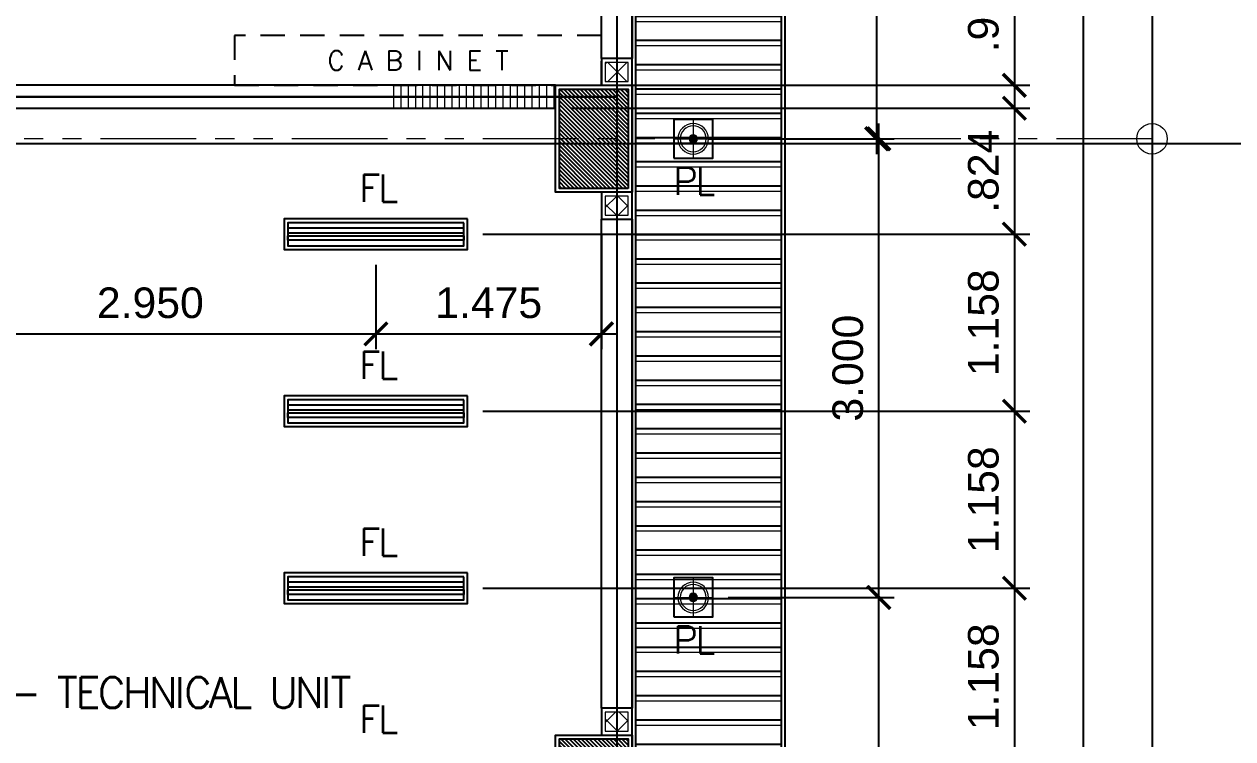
# Model space of a CAD drawing. Header units: metres. Extents: x -12400 to 1, y 0 to 106422.
# Drawn here: x -12140.83 to -12132.93, y 106342.06 to 106346.74 of the extents above; entities that cross this region are included whole.
import ezdxf

# ---------------------------------------------------------------- set-up
doc = ezdxf.new("R2010")
doc.units = ezdxf.units.M
doc.header["$PDMODE"] = 35
doc.linetypes.add('HIDDEN2', pattern=[4.762499999999999, 3.175, -1.5875])
doc.linetypes.add('PHANTOM2', pattern=[1.25, 0.625, -0.125, 0.125, -0.125, 0.125, -0.125])
for name, color, linetype, lineweight in [('0.1', 1, 'Continuous', 9), ('A-DIM-100', 8, 'Continuous', 0), ('DIM 001', 251, 'Continuous', 13), ('FURN', 8, 'Continuous', 5), ('HATCH', 250, 'Continuous', 5), ('LAYOUT', 1, 'Continuous', 20), ('LF 001', 51, 'Continuous', 20)]:
    doc.layers.add(name, color=color, linetype=linetype, lineweight=lineweight)
for name, color, linetype in [('E_FIX_LIGHT1', 2, 'Continuous'), ('lighting', 1, 'Continuous'), ('stone', 15, 'Continuous'), ('txt', 2, 'Continuous'), ('WALL', 7, 'Continuous')]:
    doc.layers.add(name, color=color, linetype=linetype)
doc.layers.add('GUIDELINES', color=206, linetype='Continuous', plot=False)
doc.styles.add('DIMTXT-100', font='arial.ttf')
doc.styles.add('swis721', font='swiss.ttf')
doc.styles.add('T.25', font='romans.shx', dxfattribs={"height": 0.2})
doc.dimstyles.new('D-100', dxfattribs={"dimtxt": 0.2, "dimasz": 0.15, "dimexe": 0.1, "dimexo": 0.1, "dimgap": 0.1, "dimtad": 1, "dimdec": 3, "dimzin": 4, "dimdsep": 46, "dimtxsty": 'DIMTXT-100', "dimblk": 'ARCHTICK', "dimcen": 0.2, "dimdle": 0.1, "dimclrd": 8, "dimclre": 8, "dimclrt": 2, "dimadec": 0, "dimazin": 1, "dimtfac": 1, "dimtdec": 3, "dimtofl": 0, "dimtmove": 2, "dimatfit": 3, "dimfxl": 1, "dimarcsym": 0})
doc.dimstyles.new('DIM 200', dxfattribs={"dimtxt": 200, "dimasz": 1, "dimexe": 0, "dimexo": 40, "dimgap": 50, "dimtad": 1, "dimtoh": 1, "dimdec": 0, "dimlfac": 2, "dimtxsty": 'swis721', "dimblk": 'CIR', "dimcen": 0, "dimclrd": 155, "dimclre": 155, "dimclrt": 4, "dimadec": 0, "dimazin": 0, "dimtfac": 1, "dimtdec": 0, "dimtix": 1, "dimtmove": 1, "dimatfit": 3, "dimldrblk": 'CIR', "dimfxl": 0, "dimarcsym": 0})

# ---------------------------------------------------------------- blocks, each defined once
blk = doc.blocks.new('CIR')
at = {"color": 4}
blk.add_circle((0, 0), 50, dxfattribs=at)
blk = doc.blocks.new('A$C1B753C5A')
at = {"layer": 'WALL'}
h = blk.add_hatch(dxfattribs=at)
h.set_pattern_fill('ANSI31', color=250, scale=0.15)
h.set_pattern_definition([(45, (-1494.388102653662, 303.0677240852394), (-0.01325825214724777, 0.01325825214724777), [])])
h.paths.add_polyline_path([(0.4750000000001364, 0.6749999999999545), (0.02500000000009089, 0.6749999999999545), (0.02500000000009095, 0.02499999999997721), (0.4750000000001364, 0.02499999999997721)])
at = {"color": 7}
blk.add_lwpolyline([(0, 0), (0.5000000000002274, 0), (0.5000000000002274, 0.6999999999999318), (0, 0.6999999999999318)], close=True, dxfattribs=at)
at = {"layer": 'stone', "color": 5}
blk.add_lwpolyline([(0.02500000000009095, 0.02499999999997726), (0.4750000000001364, 0.02499999999997726), (0.4750000000001364, 0.6749999999999545), (0.02500000000009095, 0.6749999999999545)], close=True, dxfattribs=at)
blk = doc.blocks.new('COLUMNS2F')
at = {"xscale": -1}
for p in [(-12136.85441529414, 106334.6499565114), (-12136.85441529414, 106330.3999565114)]:
    blk.add_blockref('A$C1B753C5A', p, dxfattribs=at)
blk = doc.blocks.new('*U1223')
at = {"layer": 'HATCH'}
h = blk.add_hatch(dxfattribs=at)
h.set_pattern_fill('ANSI31', color=256, scale=0.015, angle=45)
h.set_pattern_definition([(90, (12099.4741910285, -106406.4165946045), (-0.04762500000000001, 0), [])])
h.paths.add_polyline_path([(7.112499999999272, 0.1499999999796273), (7.112499999999272, 0), (8.199999999998909, 0), (8.199999999998909, 0.1499999999796273)])
at = {"color": 3}
blk.add_lwpolyline([(8.199999999998909, 0), (8.199999999998909, 0.1499999999796273), (0, 0.1499999999796273), (0, 0)], close=True, dxfattribs=at)
blk = doc.blocks.new('*U1549')
at = {"layer": 'HATCH'}
h = blk.add_hatch(dxfattribs=at)
h.set_pattern_fill('ANSI37', color=256, scale=0.03, angle=-180)
h.set_pattern_definition([(225, (-0.9124999992813507, 0), (0.06735192090801863, -0.06735192090801868), []), (314.9999999999999, (-0.9124999992813507, 0), (0.06735192090801868, 0.06735192090801861), [])])
h.paths.add_polyline_path([(0.02500000000873115, 0.1749999999883585), (0.02500000000873115, 0.02499999999417923), (0.1500000007241063, 0.02499999999417923), (0.1500000007241063, 0.1749999999883585)])
blk.add_lwpolyline([(0, 0.1999999999825377), (0, 0), (0.1750000007182855, 0), (0.1750000007182855, 0.1999999999825377)], close=True)
blk.add_lwpolyline([(0.02500000000873115, 0.1749999999883585), (0.02500000000873115, 0.02499999999417923), (0.1500000007241063, 0.02499999999417923), (0.1500000007241063, 0.1749999999883585)], close=True, dxfattribs=at)
blk = doc.blocks.new('A$Ce30c4869')
at = {"color": 1}
for points in [[(27.00000000000909, 14.07499999998254), (27.19999999999163, 14.07499999998254), (27.19999999999163, 10.87499999998545), (27.00000000000909, 10.87499999998545)], [(27.00000000001091, 9.825000000651926), (27.20000000000073, 9.825000000651926), (27.20000000000073, 6.624999999985448), (27.00000000001091, 6.624999999985448)]]:
    blk.add_lwpolyline(points, close=True, dxfattribs=at)
at = {"layer": 'GUIDELINES'}
for points in [[(1.100000000000364, 19.60000000000582), (10.10000000000036, 19.60000000000582), (10.10000000000036, 18.90000000000873), (18.10000000000036, 18.90000000000873), (18.10000000000036, 19.60000000000582), (27.10000000000036, 19.60000000000582), (27.10000000000036, 1.100000000005821), (18.10000000000036, 1.100000000005821), (18.10000000000036, 2.100000000122236), (10.10000000000036, 2.100000000122236), (10.10000000000036, 1.100000000005821), (1.100000000000364, 1.100000000005821)], [(22.59999999999854, 16.59999999997672), (27.10000000000036, 16.59999999997672), (27.10000000000036, 10.62499999998545), (22.59999999999854, 10.62499999998545)], [(18.10000000000036, 4.475000000005821), (18.10000000000036, 2.099999999991269), (12.95000000000073, 2.099999999991269), (12.95000000000073, 6.374999999985448), (18.10000000000036, 6.374999999985448), (18.10000000000036, 10.62499999998545), (27.10000000000036, 10.62499999998545), (27.10000000000036, 4.475000000005821)]]:
    blk.add_lwpolyline(points, close=True, dxfattribs=at)
for name, p in [('COLUMNS2F', (12164.05441529414, -106324.6499565114)), ('*U1223', (18.5, 10.54999999997381))]:
    blk.add_blockref(name, p)
at = {"rotation": 90}
for p in [(27.19999999999163, 10.69999999999709), (27.19999999999891, 9.825000000651926), (27.19999999999891, 6.449999999269494)]:
    blk.add_blockref('*U1549', p, dxfattribs=at)
blk = doc.blocks.new('LEDPENDANTLT')
at = {"color": 1}
for points in [[(0, 0.1999999999970896), (1.200000000000728, 0.1999999999970896), (1.200000000000728, 0), (0, 0)], [(0.02499999999417923, 0.1750000000029104), (1.175000000006548, 0.1750000000029104), (1.175000000006548, 0.02499999999417923), (0.02499999999417923, 0.02499999999417923)]]:
    blk.add_lwpolyline(points, close=True, dxfattribs=at)
at = {"color": 2}
for points in [[(1.174999999995634, 0.1100000000005821), (0.02499999999417923, 0.1100000000005821), (0.02499999999417923, 0.1399999999994179), (1.174999999995634, 0.1399999999994179)], [(1.174999999995634, 0.09000000001105946), (0.02499999999417923, 0.09000000001105946), (0.02499999999417923, 0.06000000001222361), (1.174999999995634, 0.06000000001222361)]]:
    blk.add_lwpolyline(points, close=True, dxfattribs=at)
blk = doc.blocks.new('L1')
at = {"layer": 'LF 001', "lineweight": 20, "ltscale": 1500}
h = blk.add_hatch(color=256, dxfattribs=at)
edge = h.paths.add_edge_path()
edge.add_arc((1.13686837721616e-13, -1.13686837721616e-13), 0.0318958546358772, 0, 360)
at = {"layer": 'LF 001', "ltscale": 1500}
blk.add_lwpolyline([(-0.09999999999990905, -1.13686837721616e-13, -1), (0.1000000000000227, -1.13686837721616e-13, -1)], format="xyb", close=True, dxfattribs=at)
at = {"layer": 'LF 001', "color": 76, "lineweight": 18, "ltscale": 1500}
for points in [[(1.13686837721616e-13, 0.1499999999997499), (1.13686837721616e-13, -0.1500000000000909)], [(-0.1499999999999773, -1.13686837721616e-13), (0.1500000000000909, -1.13686837721616e-13)]]:
    blk.add_lwpolyline(points, dxfattribs=at)
at = {"layer": 'LF 001', "lineweight": 20, "ltscale": 1500}
blk.add_circle((1.13686837721616e-13, -1.13686837721616e-13), 0.0318958546358772, dxfattribs=at)
blk = doc.blocks.new('LO')
at = {"layer": 'LAYOUT', "xscale": 1000, "yscale": 1000, "zscale": 1000}
blk.add_blockref('L1', (0, 0), dxfattribs=at)
blk = doc.blocks.new('*U1960')
at = {"layer": 'LF 001', "ltscale": 1500}
blk.add_circle((0, -3.995415109869782e-14), 0.0998520709958535, dxfattribs=at)
at = {"layer": 'lighting', "xscale": 0.0008492979043710491, "yscale": 0.0008492979043710491, "zscale": 0.0008492979043710491}
blk.add_blockref('LO', (0, -3.995415109869782e-14), dxfattribs=at)
blk = doc.blocks.new('A$C1aea4ed3')
h = blk.add_hatch()
h.set_pattern_fill('ANSI31', color=8, scale=0.05, angle=135)
h.set_pattern_definition([(180, (12129.21296792572, -106290.2629166174), (-1.387778780781446e-17, -0.15875), [])])
h.paths.add_polyline_path([(27.22499999999491, 19.68964466091711), (28.17500000000655, 20.63964466092875), (28.17500000000655, 0.06035533903923351), (27.22499999999127, 1.010355339050875)])
at = {"color": 1}
for points in [[(27.20000000000073, 19.69999999999709), (28.20000000000073, 20.69999999999709), (28.20000000000073, 1.455191522836685e-11), (27.19999999999709, 1)], [(27.47260531433494, 10.22260531435313), (27.7273946856476, 10.22260531433858), (27.7273946856476, 10.47739468562941), (27.47260531433494, 10.47739468564396)], [(27.47260531433494, 7.222605314353132), (27.7273946856476, 7.22260531433858), (27.7273946856476, 7.477394685629406), (27.47260531433494, 7.477394685643958)]]:
    blk.add_lwpolyline(points, close=True, dxfattribs=at)
at = {"color": 8}
for points in [[(27.22499999999491, 19.68964466093166), (28.17500000000655, 20.6396446609433), (28.17500000000655, 0.06035533905378543), (27.22499999999127, 1.010355339065427)], [(27.22499999999491, 19.68964466091711), (28.17500000000655, 20.63964466092875), (28.17500000000655, 0.06035533903923351), (27.22499999999127, 1.010355339050875)]]:
    blk.add_lwpolyline(points, close=True, dxfattribs=at)
at = {"color": 1, "linetype": 'HIDDEN2', "ltscale": 0.05}
blk.add_lwpolyline([(26.99999999999818, 11.02499999995052), (24.5999999999749, 11.02499999995052), (24.5999999999749, 10.69999999999709), (26.99999999999818, 10.69999999999709)], close=True, dxfattribs=at)
blk.add_lwpolyline([(26.99999999999818, 11.02499999995052), (24.5999999999749, 11.02499999995052), (24.5999999999749, 10.69999999999709), (26.99999999999818, 10.69999999999709)], close=True, dxfattribs=at)
at = {"xscale": -1}
for p in [(26.12500000000364, 9.62599999998929), (26.12500000000364, 8.46799999999348), (26.12500000000364, 7.309999999997672)]:
    blk.add_blockref('LEDPENDANTLT', p, dxfattribs=at)
at = {"layer": 'E_FIX_LIGHT1', "xscale": -1.000000000000003, "rotation": 90}
for p in [(27.59999999999127, 10.34999999999127), (27.59999999999127, 7.349999999991269)]:
    blk.add_blockref('*U1960', p, dxfattribs=at)
at = {"layer": '0.1', "color": 2, "insert": (25.79999999998654, 10.86249999997381), "char_height": 0.125, "attachment_point": 5, "style": 'T.25'}
blk.add_mtext_dynamic_manual_height_columns('{\\C3;C A B I N E T}', width=1.877873459815419, gutter_width=1, heights=[0], dxfattribs=at)
at = {"layer": 'txt', "color": 6, "linetype": 'Continuous', "char_height": 0.18, "attachment_point": 5, "style": 'T.25'}
for s, insert in [('{\\T0.9;FL}', (25.53629394048403, 10.02763221801433)), ('{\\T0.9;PL}', (27.59999999999127, 10.0726053143444)), ('{\\T0.9;FL}', (25.53629394048403, 8.869632218018523)), ('{\\T0.9;FL}', (25.53629394048403, 7.711632218022714)), ('{\\T0.9;PL}', (27.59999999999127, 7.072605314358952)), ('{\\T0.9;FL}', (25.53629394048403, 6.553632218026905))]:
    blk.add_mtext_dynamic_manual_height_columns(s, width=0.6453045245441018, gutter_width=0.001, heights=[0], dxfattribs=dict(at, insert=insert))
blk = doc.blocks.new('_ArchTick')
at = {"color": 0, "linetype": 'ByBlock', "const_width": 0.15}
blk.add_lwpolyline([(-0.5, -0.5), (0.5, 0.5)], dxfattribs=at)
blk = doc.blocks.new('*D1410')
at = {"layer": 'DEFPOINTS', "color": 0, "transparency": 16777216}
for p in [(-12137.70202095198, 106347.3115394432), (-12137.05441563764, 106346.3365394433), (-12134.35441563769, 106346.3365394433)]:
    blk.add_point(p, dxfattribs=at)
at = {"layer": 'DIM 001', "color": 8, "lineweight": -2, "transparency": 16777216}
for p, q in [((-12134.35441563769, 106347.4115394432), (-12134.35441563769, 106346.2365394433)), ((-12137.60202095198, 106347.3115394432), (-12134.25441563769, 106347.3115394432)), ((-12136.95441563764, 106346.3365394433), (-12134.25441563769, 106346.3365394433))]:
    blk.add_line(p, q, dxfattribs=at)
at = {"layer": 'DIM 001', "color": 8, "lineweight": -2, "transparency": 16777216, "xscale": 0.15, "yscale": 0.15, "zscale": 0.15}
for p, rotation in [((-12134.35441563769, 106347.3115394432), 90), ((-12134.35441563769, 106346.3365394433), 270)]:
    blk.add_blockref('_ArchTick', p, dxfattribs=dict(at, rotation=rotation))
at = {"layer": 'DIM 001', "color": 2, "transparency": 16777216, "insert": (-12134.5565302352, 106346.8240394432), "char_height": 0.2, "attachment_point": 5, "rotation": 90, "style": 'DIMTXT-100'}
blk.add_mtext('.975', dxfattribs=at)
blk = doc.blocks.new('*D1412')
at = {"layer": 'DEFPOINTS', "color": 0, "transparency": 16777216}
for p in [(-12137.35441563764, 106346.1865394432), (-12137.92941563763, 106345.3625394432), (-12134.35441563765, 106345.3625394432)]:
    blk.add_point(p, dxfattribs=at)
at = {"layer": 'DIM 001', "color": 8, "lineweight": -2, "transparency": 16777216}
for p, q in [((-12134.35441563765, 106346.2865394432), (-12134.35441563765, 106345.2625394432)), ((-12137.25441563764, 106346.1865394432), (-12134.25441563765, 106346.1865394432)), ((-12137.82941563763, 106345.3625394432), (-12134.25441563765, 106345.3625394432))]:
    blk.add_line(p, q, dxfattribs=at)
at = {"layer": 'DIM 001', "color": 8, "lineweight": -2, "transparency": 16777216, "xscale": 0.15, "yscale": 0.15, "zscale": 0.15}
for p, rotation in [((-12134.35441563765, 106346.1865394432), 90), ((-12134.35441563765, 106345.3625394432), 270)]:
    blk.add_blockref('_ArchTick', p, dxfattribs=dict(at, rotation=rotation))
at = {"layer": 'DIM 001', "color": 2, "transparency": 16777216, "insert": (-12134.55653023516, 106345.7745394432), "char_height": 0.2, "attachment_point": 5, "rotation": 90, "style": 'DIMTXT-100'}
blk.add_mtext('.824', dxfattribs=at)
blk = doc.blocks.new('*D1413')
at = {"layer": 'DEFPOINTS', "color": 0, "transparency": 16777216}
for p in [(-12137.92941563763, 106345.3625394432), (-12137.92941563763, 106344.2045394432), (-12134.35441563765, 106344.2045394432)]:
    blk.add_point(p, dxfattribs=at)
at = {"layer": 'DIM 001', "color": 8, "lineweight": -2, "transparency": 16777216}
for p, q in [((-12134.35441563765, 106345.4625394433), (-12134.35441563765, 106344.1045394432)), ((-12137.82941563763, 106345.3625394432), (-12134.25441563765, 106345.3625394432)), ((-12137.82941563763, 106344.2045394432), (-12134.25441563765, 106344.2045394432))]:
    blk.add_line(p, q, dxfattribs=at)
at = {"layer": 'DIM 001', "color": 8, "lineweight": -2, "transparency": 16777216, "xscale": 0.15, "yscale": 0.15, "zscale": 0.15}
for p, rotation in [((-12134.35441563765, 106345.3625394432), 90), ((-12134.35441563765, 106344.2045394432), 270)]:
    blk.add_blockref('_ArchTick', p, dxfattribs=dict(at, rotation=rotation))
at = {"layer": 'DIM 001', "color": 2, "transparency": 16777216, "insert": (-12134.55653023517, 106344.7835394432), "char_height": 0.2, "attachment_point": 5, "rotation": 90, "style": 'DIMTXT-100'}
blk.add_mtext('1.158', dxfattribs=at)
blk = doc.blocks.new('*D1414')
at = {"layer": 'DEFPOINTS', "color": 0, "transparency": 16777216}
for p in [(-12137.92941563763, 106344.2045394432), (-12137.92941563763, 106343.0465394433), (-12134.35441563765, 106343.0465394433)]:
    blk.add_point(p, dxfattribs=at)
at = {"layer": 'DIM 001', "color": 8, "lineweight": -2, "transparency": 16777216}
for p, q in [((-12134.35441563765, 106344.3045394433), (-12134.35441563765, 106342.9465394432)), ((-12137.82941563763, 106344.2045394432), (-12134.25441563765, 106344.2045394432)), ((-12137.82941563763, 106343.0465394433), (-12134.25441563765, 106343.0465394433))]:
    blk.add_line(p, q, dxfattribs=at)
at = {"layer": 'DIM 001', "color": 8, "lineweight": -2, "transparency": 16777216, "xscale": 0.15, "yscale": 0.15, "zscale": 0.15}
for p, rotation in [((-12134.35441563765, 106344.2045394432), 90), ((-12134.35441563765, 106343.0465394433), 270)]:
    blk.add_blockref('_ArchTick', p, dxfattribs=dict(at, rotation=rotation))
at = {"layer": 'DIM 001', "color": 2, "transparency": 16777216, "insert": (-12134.55653023516, 106343.6255394432), "char_height": 0.2, "attachment_point": 5, "rotation": 90, "style": 'DIMTXT-100'}
blk.add_mtext('1.158', dxfattribs=at)
blk = doc.blocks.new('*D1273')
at = {"layer": 'DEFPOINTS', "color": 0, "transparency": 16777216}
for p in [(-12137.92941563763, 106343.0465394433), (-12137.92941563763, 106341.8885394433), (-12134.35441563765, 106341.8885394433)]:
    blk.add_point(p, dxfattribs=at)
at = {"layer": 'DIM 001', "color": 8, "lineweight": -2, "transparency": 16777216}
for p, q in [((-12134.35441563765, 106343.1465394433), (-12134.35441563765, 106341.7885394433)), ((-12137.82941563763, 106343.0465394433), (-12134.25441563765, 106343.0465394433)), ((-12137.82941563763, 106341.8885394433), (-12134.25441563765, 106341.8885394433))]:
    blk.add_line(p, q, dxfattribs=at)
at = {"layer": 'DIM 001', "color": 8, "lineweight": -2, "transparency": 16777216, "xscale": 0.15, "yscale": 0.15, "zscale": 0.15}
for p, rotation in [((-12134.35441563765, 106343.0465394433), 90), ((-12134.35441563765, 106341.8885394433), 270)]:
    blk.add_blockref('_ArchTick', p, dxfattribs=dict(at, rotation=rotation))
at = {"layer": 'DIM 001', "color": 2, "transparency": 16777216, "insert": (-12134.55653023517, 106342.4675394432), "char_height": 0.2, "attachment_point": 5, "rotation": 90, "style": 'DIMTXT-100'}
blk.add_mtext('1.158', dxfattribs=at)
blk = doc.blocks.new('*D1277')
at = {"layer": 'DEFPOINTS', "color": 0, "transparency": 16777216}
for p in [(-12141.47941563763, 106345.2625394432), (-12138.52941563763, 106345.2625394432), (-12138.52941563763, 106344.7105711298)]:
    blk.add_point(p, dxfattribs=at)
at = {"layer": 'DIM 001', "color": 8, "lineweight": -2, "transparency": 16777216}
for p, q in [((-12141.47941563763, 106345.1625394432), (-12141.47941563763, 106344.6105711298)), ((-12138.52941563763, 106345.1625394432), (-12138.52941563763, 106344.6105711298)), ((-12141.57941563763, 106344.7105711298), (-12138.42941563763, 106344.7105711298))]:
    blk.add_line(p, q, dxfattribs=at)
at = {"layer": 'DIM 001', "color": 8, "lineweight": -2, "transparency": 16777216, "xscale": 0.15, "yscale": 0.15, "zscale": 0.15, "rotation": 180}
blk.add_blockref('_ArchTick', (-12141.47941563763, 106344.7105711298), dxfattribs=at)
at = {"layer": 'DIM 001', "color": 8, "lineweight": -2, "transparency": 16777216, "xscale": 0.15, "yscale": 0.15, "zscale": 0.15}
blk.add_blockref('_ArchTick', (-12138.52941563763, 106344.7105711298), dxfattribs=at)
at = {"layer": 'DIM 001', "color": 2, "transparency": 16777216, "insert": (-12140.00441563763, 106344.9126857273), "char_height": 0.2, "attachment_point": 5, "style": 'DIMTXT-100'}
blk.add_mtext('2.950', dxfattribs=at)
blk = doc.blocks.new('*D1278')
at = {"layer": 'DEFPOINTS', "color": 0, "transparency": 16777216}
for p in [(-12137.05441563762, 106345.4615394439), (-12138.52941563763, 106345.2625394432), (-12137.05441563762, 106344.7105711298)]:
    blk.add_point(p, dxfattribs=at)
at = {"layer": 'DIM 001', "color": 8, "lineweight": -2, "transparency": 16777216}
for p, q in [((-12137.05441563762, 106345.3615394439), (-12137.05441563762, 106344.6105711298)), ((-12138.52941563763, 106345.1625394432), (-12138.52941563763, 106344.6105711298)), ((-12138.62941563763, 106344.7105711298), (-12136.95441563762, 106344.7105711298))]:
    blk.add_line(p, q, dxfattribs=at)
at = {"layer": 'DIM 001', "color": 8, "lineweight": -2, "transparency": 16777216, "xscale": 0.15, "yscale": 0.15, "zscale": 0.15, "rotation": 180}
blk.add_blockref('_ArchTick', (-12138.52941563763, 106344.7105711298), dxfattribs=at)
at = {"layer": 'DIM 001', "color": 8, "lineweight": -2, "transparency": 16777216, "xscale": 0.15, "yscale": 0.15, "zscale": 0.15}
blk.add_blockref('_ArchTick', (-12137.05441563762, 106344.7105711298), dxfattribs=at)
at = {"layer": 'DIM 001', "color": 2, "transparency": 16777216, "insert": (-12137.79191563763, 106344.9126857273), "char_height": 0.2, "attachment_point": 5, "style": 'DIMTXT-100'}
blk.add_mtext('1.475', dxfattribs=at)
blk = doc.blocks.new('*D1346')
at = {"layer": 'DEFPOINTS', "color": 0, "transparency": 16777216}
for p in [(-12136.32702095199, 106342.9865394433), (-12135.24071829484, 106342.9865394433), (-12136.32702095199, 106339.9865394433)]:
    blk.add_point(p, dxfattribs=at)
at = {"layer": 'DIM 001', "color": 8, "lineweight": -2, "transparency": 16777216}
for p, q in [((-12135.24071829484, 106339.8865394433), (-12135.24071829484, 106343.0865394433)), ((-12136.22702095199, 106342.9865394433), (-12135.14071829484, 106342.9865394433)), ((-12136.22702095199, 106339.9865394433), (-12135.14071829484, 106339.9865394433))]:
    blk.add_line(p, q, dxfattribs=at)
at = {"layer": 'DIM 001', "color": 8, "lineweight": -2, "transparency": 16777216, "xscale": 0.15, "yscale": 0.15, "zscale": 0.15}
for p, rotation in [((-12135.24071829484, 106342.9865394433), 90), ((-12135.24071829484, 106339.9865394433), 270)]:
    blk.add_blockref('_ArchTick', p, dxfattribs=dict(at, rotation=rotation))
at = {"layer": 'DIM 001', "color": 2, "transparency": 16777216, "insert": (-12135.44290110518, 106341.4865394432), "char_height": 0.2, "attachment_point": 5, "rotation": 90, "style": 'DIMTXT-100'}
blk.add_mtext('3.000', dxfattribs=at)
blk = doc.blocks.new('*D1347')
at = {"layer": 'DEFPOINTS', "color": 0, "transparency": 16777216}
for p in [(-12136.32702095199, 106345.9865394433), (-12135.24071829485, 106345.9865394433), (-12136.32702095199, 106342.9865394433)]:
    blk.add_point(p, dxfattribs=at)
at = {"layer": 'DIM 001', "color": 8, "lineweight": -2, "transparency": 16777216}
for p, q in [((-12135.24071829485, 106342.8865394433), (-12135.24071829485, 106346.0865394433)), ((-12136.22702095199, 106345.9865394433), (-12135.14071829485, 106345.9865394433)), ((-12136.22702095199, 106342.9865394433), (-12135.14071829485, 106342.9865394433))]:
    blk.add_line(p, q, dxfattribs=at)
at = {"layer": 'DIM 001', "color": 8, "lineweight": -2, "transparency": 16777216, "xscale": 0.15, "yscale": 0.15, "zscale": 0.15}
for p, rotation in [((-12135.24071829485, 106345.9865394433), 90), ((-12135.24071829485, 106342.9865394433), 270)]:
    blk.add_blockref('_ArchTick', p, dxfattribs=dict(at, rotation=rotation))
at = {"layer": 'DIM 001', "color": 2, "transparency": 16777216, "insert": (-12135.44290110519, 106344.4865394432), "char_height": 0.2, "attachment_point": 5, "rotation": 90, "style": 'DIMTXT-100'}
blk.add_mtext('3.000', dxfattribs=at)
blk = doc.blocks.new('*D1349')
at = {"layer": 'DEFPOINTS', "color": 0, "transparency": 16777216}
for p in [(-12136.45441563765, 106348.9865394433), (-12135.25441563766, 106348.9865394433), (-12136.45441563765, 106345.9865394433)]:
    blk.add_point(p, dxfattribs=at)
at = {"layer": 'DIM 001', "color": 8, "lineweight": -2, "transparency": 16777216}
for p, q in [((-12135.25441563766, 106345.8865394433), (-12135.25441563766, 106349.0865394433)), ((-12136.35441563765, 106348.9865394433), (-12135.15441563766, 106348.9865394433)), ((-12136.35441563765, 106345.9865394433), (-12135.15441563766, 106345.9865394433))]:
    blk.add_line(p, q, dxfattribs=at)
at = {"layer": 'DIM 001', "color": 8, "lineweight": -2, "transparency": 16777216, "xscale": 0.15, "yscale": 0.15, "zscale": 0.15}
for p, rotation in [((-12135.25441563766, 106348.9865394433), 90), ((-12135.25441563766, 106345.9865394433), 270)]:
    blk.add_blockref('_ArchTick', p, dxfattribs=dict(at, rotation=rotation))
at = {"layer": 'DIM 001', "color": 2, "transparency": 16777216, "insert": (-12135.45659844799, 106347.4865394432), "char_height": 0.2, "attachment_point": 5, "rotation": 90, "style": 'DIMTXT-100'}
blk.add_mtext('3.000', dxfattribs=at)
blk = doc.blocks.new('*D1524')
at = {"layer": 'DEFPOINTS', "color": 0, "transparency": 16777216}
for p in [(-12298.64187663414, 106345.9544916112), (-12298.64187663414, 106345.9544916112), (0.5999999999949068, 0.07500000001164153)]:
    blk.add_point(p, dxfattribs=at)
at = {"layer": 'DIM 001', "color": 8, "lineweight": -2, "transparency": 16777216}
for p, q in [((0.5999999999949068, 0.1750000000116415), (0.6000000000014186, 106346.0544916112)), ((0.7000000000014186, 106345.9544916112), (-12298.74187663415, 106345.9544916112))]:
    blk.add_line(p, q, dxfattribs=at)
at = {"layer": 'DIM 001', "color": 8, "lineweight": -2, "transparency": 16777216, "xscale": 0.15, "yscale": 0.15, "zscale": 0.15, "rotation": 180}
blk.add_blockref('_ArchTick', (-12298.64187663414, 106345.9544916112), dxfattribs=at)
at = {"layer": 'DIM 001', "color": 8, "lineweight": -2, "transparency": 16777216, "xscale": 0.15, "yscale": 0.15, "zscale": 0.15}
blk.add_blockref('_ArchTick', (0.6000000000014186, 106345.9544916112), dxfattribs=at)
at = {"layer": 'DIM 001', "color": 2, "transparency": 16777216, "insert": (-6149.020938317071, 106346.1566062088), "char_height": 0.2, "attachment_point": 5, "style": 'DIMTXT-100'}
blk.add_mtext('12299.242', dxfattribs=at)
blk = doc.blocks.new('GRID1')
at = {"color": 6, "linetype": 'PHANTOM2'}
for points in [[(-12134.25441529414, 106384.7702236537), (-12134.25441529414, 106412.5702236537)], [(-12130.75441529413, 106398.6202236537), (-12163.75441529414, 106398.6202236537)]]:
    blk.add_leader(points, dimstyle='DIM 200', override={"dimasz": 0.002, "dimgap": 60, "dimtad": 0}, dxfattribs=at)

msp = doc.modelspace()

# ---------------------------------------------------------------- hatches: boundary and pattern name
at = {"layer": 'HATCH'}
h = msp.add_hatch(dxfattribs=at)
h.set_pattern_fill('ANSI31', color=8, scale=0.05, angle=135)
h.set_pattern_definition([(180, (-34.84144771191859, 45.37362282576214), (-1.387778780781446e-17, -0.15875), [])])
h.paths.add_polyline_path([(-12136.82941563764, 106355.3261841041), (-12135.87941563763, 106356.2761841041), (-12135.87941563763, 106335.6968947822), (-12136.82941563764, 106336.6468947823)])

# ---------------------------------------------------------------- linework, layer by layer
at = {"color": 1}
for points in [[(-12136.85441563763, 106355.3365394432), (-12135.85441563763, 106356.3365394432), (-12135.85441563763, 106335.6365394432), (-12136.85441563764, 106336.6365394432)], [(-12136.5818103233, 106345.8591447576), (-12136.32702095199, 106345.8591447575), (-12136.32702095199, 106346.1139341288), (-12136.5818103233, 106346.1139341289)], [(-12136.5818103233, 106342.8591447576), (-12136.32702095199, 106342.8591447575), (-12136.32702095199, 106343.1139341288), (-12136.5818103233, 106343.1139341289)]]:
    msp.add_lwpolyline(points, close=True, dxfattribs=at)
at = {"color": 8}
for points in [[(-12136.82941563764, 106355.3261841041), (-12135.87941563763, 106356.2761841042), (-12135.87941563763, 106335.6968947823), (-12136.82941563764, 106336.6468947823)], [(-12136.82941563764, 106355.3261841041), (-12135.87941563763, 106356.2761841041), (-12135.87941563763, 106335.6968947822), (-12136.82941563764, 106336.6468947823)]]:
    msp.add_lwpolyline(points, close=True, dxfattribs=at)
at = {"color": 1, "linetype": 'HIDDEN2', "ltscale": 0.05}
msp.add_lwpolyline([(-12137.05441563764, 106346.6615394432), (-12139.45441563766, 106346.6615394432), (-12139.45441563766, 106346.3365394432), (-12137.05441563764, 106346.3365394432)], close=True, dxfattribs=at)
msp.add_lwpolyline([(-12137.05441563764, 106346.6615394432), (-12139.45441563766, 106346.6615394432), (-12139.45441563766, 106346.3365394432), (-12137.05441563764, 106346.3365394432)], close=True, dxfattribs=at)
at = {"layer": 'GUIDELINES'}
for points in [[(-12166.45441529414, 106359.9365394432), (-12133.45441529413, 106359.9365394432), (-12133.45441529413, 106332.1365394432), (-12166.45441529414, 106332.1365394432)], [(-12166.00441529414, 106359.4865394432), (-12133.90441529414, 106359.4865394432), (-12133.90441529414, 106332.5865394432), (-12166.00441529414, 106332.5865394432)], [(-12165.55441529414, 106359.0365394432), (-12134.35441529414, 106359.0365394432), (-12134.35441529414, 106333.0365394432), (-12165.55441529414, 106333.0365394432)]]:
    msp.add_lwpolyline(points, close=True, dxfattribs=at)

# ---------------------------------------------------------------- block references
at = {"color": 1}
msp.add_blockref('A$Ce30c4869', (-12164.05441563763, 106335.6365394432), dxfattribs=at)
msp.add_blockref('A$C1aea4ed3', (-12164.05441563763, 106335.6365394432))
at = {"layer": 'A-DIM-100'}
msp.add_blockref('GRID1', (-2.700000000000728, -52.63368421052292), dxfattribs=at)
at = {"layer": 'E_FIX_LIGHT1', "xscale": -1, "rotation": 90}
for p in [(-12136.45441563764, 106345.9865394432), (-12136.45441563764, 106342.9865394432)]:
    msp.add_blockref('*U1960', p, dxfattribs=at)
at = {"layer": 'FURN', "xscale": -1}
for p in [(-12137.92941563763, 106345.2625394432), (-12137.92941563763, 106344.1045394432), (-12137.92941563763, 106342.9465394432)]:
    msp.add_blockref('LEDPENDANTLT', p, dxfattribs=at)

# ---------------------------------------------------------------- texts
at = {"linetype": 'Continuous', "insert": (-12140.04932286388, 106342.3639495794), "char_height": 0.2, "attachment_point": 5, "style": 'T.25'}
msp.add_mtext_dynamic_manual_height_columns('{\\T0.9;\\C3;R O- TECHNICAL UNIT}', width=3.059125804324779, gutter_width=0.001, heights=[0], dxfattribs=at)
at = {"layer": '0.1', "color": 2, "insert": (-12138.25441563765, 106346.4990394432), "char_height": 0.125, "attachment_point": 5, "style": 'T.25'}
msp.add_mtext_dynamic_manual_height_columns('{\\C3;C A B I N E T}', width=1.877873459815419, gutter_width=1, heights=[0], dxfattribs=at)

# ---------------------------------------------------------------- dimensions: what is measured, and where the dimension line sits
at = {"layer": 'DIM 001'}
for base, p1, p2, picture, middle in [((-12135.25441563766, 106348.9865394433), (-12136.45441563764, 106345.9865394432), (-12136.45441563764, 106348.9865394432), '*D1349', (-12135.45659844799, 106347.4865394432)), ((-12134.35441563769, 106346.3365394433), (-12137.70202095198, 106347.3115394432), (-12137.05441563764, 106346.3365394432), '*D1410', (-12134.5565302352, 106346.8240394432)), ((-12134.35441563765, 106345.3625394432), (-12137.35441563764, 106346.1865394432), (-12137.92941563763, 106345.3625394432), '*D1412', (-12134.55653023516, 106345.7745394432)), ((-12135.24071829485, 106345.9865394433), (-12136.32702095199, 106342.9865394432), (-12136.32702095199, 106345.9865394432), '*D1347', (-12135.44290110519, 106344.4865394432)), ((-12134.35441563765, 106344.2045394432), (-12137.92941563763, 106345.3625394432), (-12137.92941563763, 106344.2045394432), '*D1413', (-12134.55653023517, 106344.7835394432)), ((-12134.35441563765, 106343.0465394433), (-12137.92941563763, 106344.2045394432), (-12137.92941563763, 106343.0465394432), '*D1414', (-12134.55653023516, 106343.6255394432)), ((-12134.35441563765, 106341.8885394433), (-12137.92941563763, 106343.0465394432), (-12137.92941563763, 106341.8885394432), '*D1273', (-12134.55653023517, 106342.4675394432)), ((-12135.24071829484, 106342.9865394433), (-12136.32702095199, 106339.9865394432), (-12136.32702095199, 106342.9865394432), '*D1346', (-12135.44290110518, 106341.4865394432))]:
    dim = msp.add_linear_dim(base=base, p1=p1, p2=p2, angle=90, dimstyle='D-100', dxfattribs=at)
    dim.commit()
    dim.dimension.update_dxf_attribs({"geometry": picture, "text_midpoint": middle})
for base, p1, p2, picture, middle in [((-12298.64187663414, 106345.9544916112), (0.5999999999949068, 0.07500000001164153), (-12298.64187663414, 106345.9544916112), '*D1524', (-6149.020938317071, 106346.1566062088)), ((-12137.05441563762, 106344.7105711298), (-12138.52941563763, 106345.2625394432), (-12137.05441563762, 106345.4615394439), '*D1278', (-12137.79191563763, 106344.9126857273)), ((-12138.52941563763, 106344.7105711298), (-12141.47941563763, 106345.2625394432), (-12138.52941563763, 106345.2625394432), '*D1277', (-12140.00441563763, 106344.9126857273))]:
    dim = msp.add_linear_dim(base=base, p1=p1, p2=p2, dimstyle='D-100', dxfattribs=at)
    dim.commit()
    dim.dimension.update_dxf_attribs({"geometry": picture, "text_midpoint": middle})

doc.saveas('drawing.dxf')
